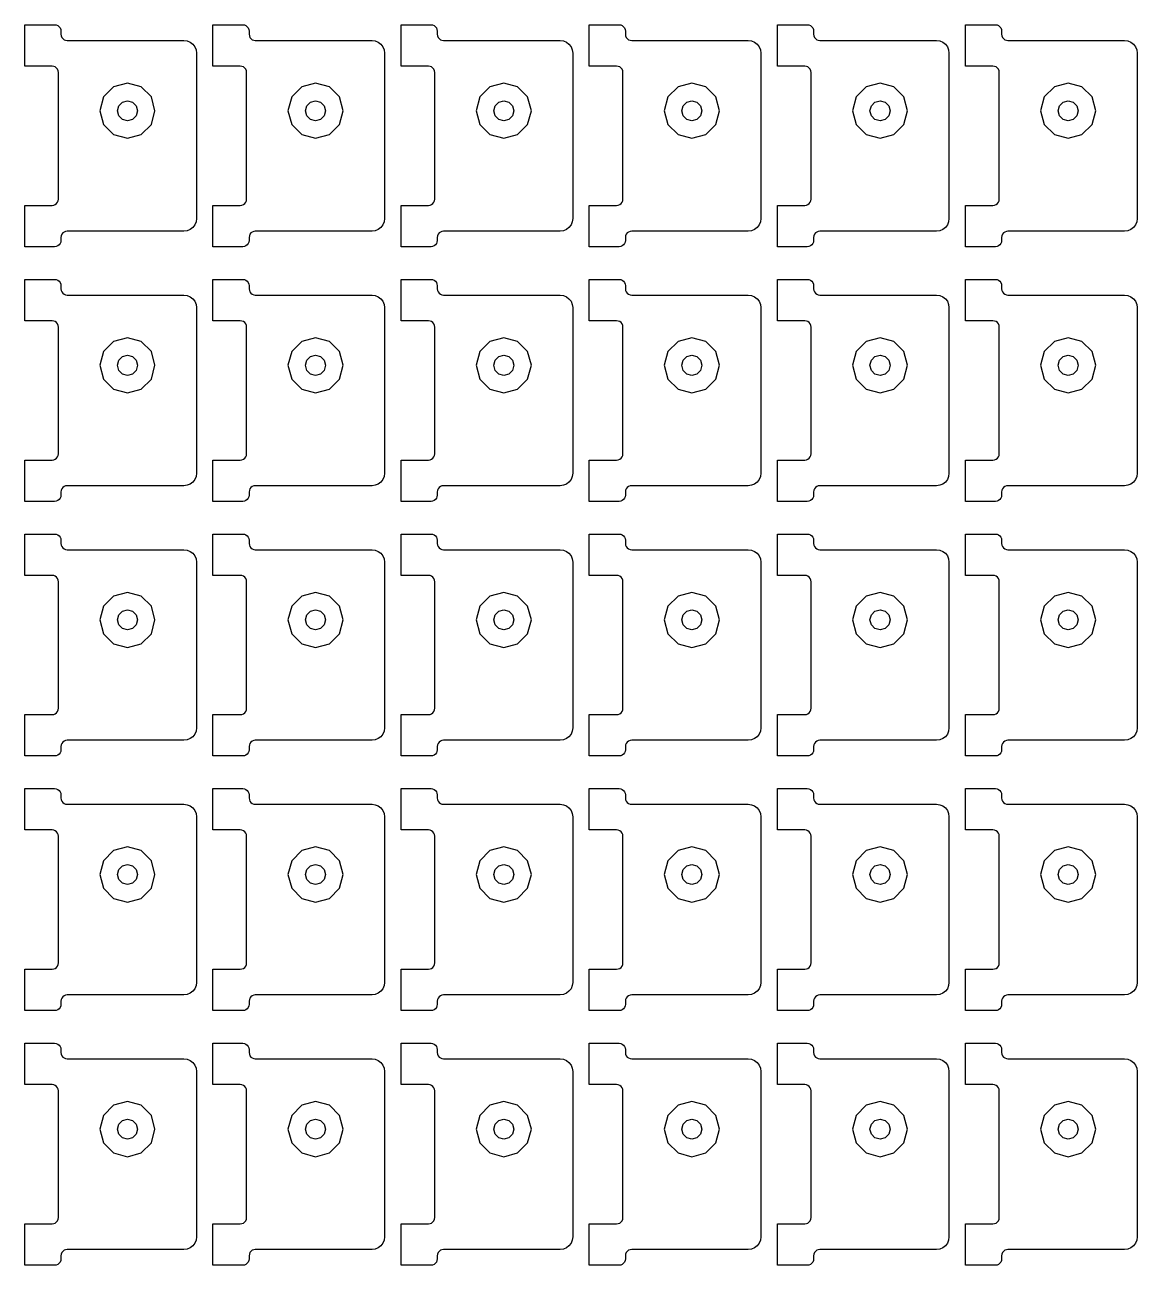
# Model space of a CAD drawing. Extents: x 11 to 212, y 11 to 212.
# Drawn here: x 56.41 to 66.85, y 85.08 to 96.72 of the extents above; entities that cross this region are included whole.
import ezdxf

# ---------------------------------------------------------------- set-up
doc = ezdxf.new("R2010")
doc.units = 0
doc.layers.add('G', color=7, linetype='continuous')

msp = doc.modelspace()

# ---------------------------------------------------------------- linework, layer by layer
at = {"layer": 'G'}
for points in [[(56.671, 95.024), (56.686, 95.026), (56.7, 95.031), (56.712, 95.041), (56.722, 95.053), (56.727, 95.067), (56.729, 95.082), (56.729, 96.271), (56.727, 96.286), (56.722, 96.3), (56.712, 96.312), (56.7, 96.322), (56.686, 96.327), (56.671, 96.329), (56.414, 96.329), (56.414, 96.718), (56.694, 96.718), (56.709, 96.716), (56.724, 96.71), (56.736, 96.7), (56.745, 96.688), (56.751, 96.674), (56.753, 96.659), (56.753, 96.629), (56.755, 96.614), (56.761, 96.6), (56.77, 96.588), (56.782, 96.578), (56.797, 96.573), (56.812, 96.571), (57.906, 96.571), (57.936, 96.567), (57.965, 96.555), (57.989, 96.536), (58.008, 96.512), (58.02, 96.483), (58.024, 96.453), (58.024, 94.9), (58.02, 94.87), (58.008, 94.841), (57.989, 94.817), (57.965, 94.798), (57.936, 94.786), (57.906, 94.782), (56.812, 94.782), (56.797, 94.78), (56.782, 94.774), (56.77, 94.765), (56.761, 94.753), (56.755, 94.739), (56.753, 94.724), (56.753, 94.694), (56.751, 94.679), (56.745, 94.665), (56.736, 94.653), (56.724, 94.643), (56.709, 94.637), (56.694, 94.635), (56.414, 94.635), (56.414, 95.024)], [(58.435, 95.024), (58.451, 95.026), (58.465, 95.031), (58.477, 95.041), (58.486, 95.053), (58.492, 95.067), (58.494, 95.082), (58.494, 96.271), (58.492, 96.286), (58.486, 96.3), (58.477, 96.312), (58.465, 96.322), (58.451, 96.327), (58.435, 96.329), (58.179, 96.329), (58.179, 96.718), (58.459, 96.718), (58.474, 96.716), (58.488, 96.71), (58.5, 96.7), (58.51, 96.688), (58.516, 96.674), (58.518, 96.659), (58.518, 96.629), (58.52, 96.614), (58.526, 96.6), (58.535, 96.588), (58.547, 96.578), (58.561, 96.573), (58.576, 96.571), (59.671, 96.571), (59.701, 96.567), (59.729, 96.555), (59.754, 96.536), (59.772, 96.512), (59.784, 96.483), (59.788, 96.453), (59.788, 94.9), (59.784, 94.87), (59.772, 94.841), (59.754, 94.817), (59.729, 94.798), (59.701, 94.786), (59.671, 94.782), (58.576, 94.782), (58.561, 94.78), (58.547, 94.774), (58.535, 94.765), (58.526, 94.753), (58.52, 94.739), (58.518, 94.724), (58.518, 94.694), (58.516, 94.679), (58.51, 94.665), (58.5, 94.653), (58.488, 94.643), (58.474, 94.637), (58.459, 94.635), (58.179, 94.635), (58.179, 95.024)], [(60.2, 95.024), (60.215, 95.026), (60.229, 95.031), (60.242, 95.041), (60.251, 95.053), (60.257, 95.067), (60.259, 95.082), (60.259, 96.271), (60.257, 96.286), (60.251, 96.3), (60.242, 96.312), (60.229, 96.322), (60.215, 96.327), (60.2, 96.329), (59.944, 96.329), (59.944, 96.718), (60.224, 96.718), (60.239, 96.716), (60.253, 96.71), (60.265, 96.7), (60.274, 96.688), (60.28, 96.674), (60.282, 96.659), (60.282, 96.629), (60.284, 96.614), (60.29, 96.6), (60.3, 96.588), (60.312, 96.578), (60.326, 96.573), (60.341, 96.571), (61.435, 96.571), (61.466, 96.567), (61.494, 96.555), (61.518, 96.536), (61.537, 96.512), (61.549, 96.483), (61.553, 96.453), (61.553, 94.9), (61.549, 94.87), (61.537, 94.841), (61.518, 94.817), (61.494, 94.798), (61.466, 94.786), (61.435, 94.782), (60.341, 94.782), (60.326, 94.78), (60.312, 94.774), (60.3, 94.765), (60.29, 94.753), (60.284, 94.739), (60.282, 94.724), (60.282, 94.694), (60.28, 94.679), (60.274, 94.665), (60.265, 94.653), (60.253, 94.643), (60.239, 94.637), (60.224, 94.635), (59.944, 94.635), (59.944, 95.024)], [(61.965, 95.024), (61.98, 95.026), (61.994, 95.031), (62.006, 95.041), (62.016, 95.053), (62.022, 95.067), (62.024, 95.082), (62.024, 96.271), (62.022, 96.286), (62.016, 96.3), (62.006, 96.312), (61.994, 96.322), (61.98, 96.327), (61.965, 96.329), (61.708, 96.329), (61.708, 96.718), (61.988, 96.718), (62.003, 96.716), (62.018, 96.71), (62.03, 96.7), (62.039, 96.688), (62.045, 96.674), (62.047, 96.659), (62.047, 96.629), (62.049, 96.614), (62.055, 96.6), (62.064, 96.588), (62.076, 96.578), (62.091, 96.573), (62.106, 96.571), (63.2, 96.571), (63.23, 96.567), (63.259, 96.555), (63.283, 96.536), (63.302, 96.512), (63.314, 96.483), (63.318, 96.453), (63.318, 94.9), (63.314, 94.87), (63.302, 94.841), (63.283, 94.817), (63.259, 94.798), (63.23, 94.786), (63.2, 94.782), (62.106, 94.782), (62.091, 94.78), (62.076, 94.774), (62.064, 94.765), (62.055, 94.753), (62.049, 94.739), (62.047, 94.724), (62.047, 94.694), (62.045, 94.679), (62.039, 94.665), (62.03, 94.653), (62.018, 94.643), (62.003, 94.637), (61.988, 94.635), (61.708, 94.635), (61.708, 95.024)], [(63.729, 95.024), (63.745, 95.026), (63.759, 95.031), (63.771, 95.041), (63.78, 95.053), (63.786, 95.067), (63.788, 95.082), (63.788, 96.271), (63.786, 96.286), (63.78, 96.3), (63.771, 96.312), (63.759, 96.322), (63.745, 96.327), (63.729, 96.329), (63.473, 96.329), (63.473, 96.718), (63.753, 96.718), (63.768, 96.716), (63.782, 96.71), (63.795, 96.7), (63.804, 96.688), (63.81, 96.674), (63.812, 96.659), (63.812, 96.629), (63.814, 96.614), (63.82, 96.6), (63.829, 96.588), (63.841, 96.578), (63.855, 96.573), (63.871, 96.571), (64.965, 96.571), (64.995, 96.567), (65.024, 96.555), (65.048, 96.536), (65.067, 96.512), (65.078, 96.483), (65.082, 96.453), (65.082, 94.9), (65.078, 94.87), (65.067, 94.841), (65.048, 94.817), (65.024, 94.798), (64.995, 94.786), (64.965, 94.782), (63.871, 94.782), (63.855, 94.78), (63.841, 94.774), (63.829, 94.765), (63.82, 94.753), (63.814, 94.739), (63.812, 94.724), (63.812, 94.694), (63.81, 94.679), (63.804, 94.665), (63.795, 94.653), (63.782, 94.643), (63.768, 94.637), (63.753, 94.635), (63.473, 94.635), (63.473, 95.024)], [(65.494, 95.024), (65.509, 95.026), (65.524, 95.031), (65.536, 95.041), (65.545, 95.053), (65.551, 95.067), (65.553, 95.082), (65.553, 96.271), (65.551, 96.286), (65.545, 96.3), (65.536, 96.312), (65.524, 96.322), (65.509, 96.327), (65.494, 96.329), (65.238, 96.329), (65.238, 96.718), (65.518, 96.718), (65.533, 96.716), (65.547, 96.71), (65.559, 96.7), (65.569, 96.688), (65.574, 96.674), (65.576, 96.659), (65.576, 96.629), (65.578, 96.614), (65.584, 96.6), (65.594, 96.588), (65.606, 96.578), (65.62, 96.573), (65.635, 96.571), (66.729, 96.571), (66.76, 96.567), (66.788, 96.555), (66.813, 96.536), (66.831, 96.512), (66.843, 96.483), (66.847, 96.453), (66.847, 94.9), (66.843, 94.87), (66.831, 94.841), (66.813, 94.817), (66.788, 94.798), (66.76, 94.786), (66.729, 94.782), (65.635, 94.782), (65.62, 94.78), (65.606, 94.774), (65.594, 94.765), (65.584, 94.753), (65.578, 94.739), (65.576, 94.724), (65.576, 94.694), (65.574, 94.679), (65.569, 94.665), (65.559, 94.653), (65.547, 94.643), (65.533, 94.637), (65.518, 94.635), (65.238, 94.635), (65.238, 95.024)], [(57.601, 95.782), (57.635, 95.912), (57.601, 96.041), (57.506, 96.136), (57.376, 96.171), (57.247, 96.136), (57.152, 96.041), (57.118, 95.912), (57.152, 95.782), (57.247, 95.688), (57.376, 95.653), (57.506, 95.688)], [(59.365, 95.782), (59.4, 95.912), (59.365, 96.041), (59.271, 96.136), (59.141, 96.171), (59.012, 96.136), (58.917, 96.041), (58.882, 95.912), (58.917, 95.782), (59.012, 95.688), (59.141, 95.653), (59.271, 95.688)], [(61.13, 95.782), (61.165, 95.912), (61.13, 96.041), (61.035, 96.136), (60.906, 96.171), (60.776, 96.136), (60.682, 96.041), (60.647, 95.912), (60.682, 95.782), (60.776, 95.688), (60.906, 95.653), (61.035, 95.688)], [(62.895, 95.782), (62.929, 95.912), (62.895, 96.041), (62.8, 96.136), (62.671, 96.171), (62.541, 96.136), (62.446, 96.041), (62.412, 95.912), (62.446, 95.782), (62.541, 95.688), (62.671, 95.653), (62.8, 95.688)], [(64.659, 95.782), (64.694, 95.912), (64.659, 96.041), (64.565, 96.136), (64.435, 96.171), (64.306, 96.136), (64.211, 96.041), (64.176, 95.912), (64.211, 95.782), (64.306, 95.688), (64.435, 95.653), (64.565, 95.688)], [(66.424, 95.782), (66.459, 95.912), (66.424, 96.041), (66.329, 96.136), (66.2, 96.171), (66.071, 96.136), (65.976, 96.041), (65.941, 95.912), (65.976, 95.782), (66.071, 95.688), (66.2, 95.653), (66.329, 95.688)], [(57.471, 95.912), (57.458, 95.865), (57.424, 95.83), (57.376, 95.818), (57.329, 95.83), (57.295, 95.865), (57.282, 95.912), (57.295, 95.959), (57.329, 95.993), (57.376, 96.006), (57.424, 95.993), (57.458, 95.959)], [(59.235, 95.912), (59.223, 95.865), (59.188, 95.83), (59.141, 95.818), (59.094, 95.83), (59.06, 95.865), (59.047, 95.912), (59.06, 95.959), (59.094, 95.993), (59.141, 96.006), (59.188, 95.993), (59.223, 95.959)], [(61, 95.912), (60.987, 95.865), (60.953, 95.83), (60.906, 95.818), (60.859, 95.83), (60.824, 95.865), (60.812, 95.912), (60.824, 95.959), (60.859, 95.993), (60.906, 96.006), (60.953, 95.993), (60.987, 95.959)], [(62.765, 95.912), (62.752, 95.865), (62.718, 95.83), (62.671, 95.818), (62.624, 95.83), (62.589, 95.865), (62.576, 95.912), (62.589, 95.959), (62.624, 95.993), (62.671, 96.006), (62.718, 95.993), (62.752, 95.959)], [(64.529, 95.912), (64.517, 95.865), (64.482, 95.83), (64.435, 95.818), (64.388, 95.83), (64.354, 95.865), (64.341, 95.912), (64.354, 95.959), (64.388, 95.993), (64.435, 96.006), (64.482, 95.993), (64.517, 95.959)], [(66.294, 95.912), (66.282, 95.865), (66.247, 95.83), (66.2, 95.818), (66.153, 95.83), (66.118, 95.865), (66.106, 95.912), (66.118, 95.959), (66.153, 95.993), (66.2, 96.006), (66.247, 95.993), (66.282, 95.959)], [(56.671, 92.635), (56.686, 92.637), (56.7, 92.643), (56.712, 92.653), (56.722, 92.665), (56.727, 92.679), (56.729, 92.694), (56.729, 93.882), (56.727, 93.898), (56.722, 93.912), (56.712, 93.924), (56.7, 93.933), (56.686, 93.939), (56.671, 93.941), (56.414, 93.941), (56.414, 94.329), (56.694, 94.329), (56.709, 94.327), (56.724, 94.322), (56.736, 94.312), (56.745, 94.3), (56.751, 94.286), (56.753, 94.271), (56.753, 94.241), (56.755, 94.226), (56.761, 94.212), (56.77, 94.2), (56.782, 94.19), (56.797, 94.184), (56.812, 94.182), (57.906, 94.182), (57.936, 94.178), (57.965, 94.167), (57.989, 94.148), (58.008, 94.124), (58.02, 94.095), (58.024, 94.065), (58.024, 92.512), (58.02, 92.481), (58.008, 92.453), (57.989, 92.429), (57.965, 92.41), (57.936, 92.398), (57.906, 92.394), (56.812, 92.394), (56.797, 92.392), (56.782, 92.386), (56.77, 92.377), (56.761, 92.365), (56.755, 92.351), (56.753, 92.335), (56.753, 92.306), (56.751, 92.291), (56.745, 92.276), (56.736, 92.264), (56.724, 92.255), (56.709, 92.249), (56.694, 92.247), (56.414, 92.247), (56.414, 92.635)], [(58.435, 92.635), (58.451, 92.637), (58.465, 92.643), (58.477, 92.653), (58.486, 92.665), (58.492, 92.679), (58.494, 92.694), (58.494, 93.882), (58.492, 93.898), (58.486, 93.912), (58.477, 93.924), (58.465, 93.933), (58.451, 93.939), (58.435, 93.941), (58.179, 93.941), (58.179, 94.329), (58.459, 94.329), (58.474, 94.327), (58.488, 94.322), (58.5, 94.312), (58.51, 94.3), (58.516, 94.286), (58.518, 94.271), (58.518, 94.241), (58.52, 94.226), (58.526, 94.212), (58.535, 94.2), (58.547, 94.19), (58.561, 94.184), (58.576, 94.182), (59.671, 94.182), (59.701, 94.178), (59.729, 94.167), (59.754, 94.148), (59.772, 94.124), (59.784, 94.095), (59.788, 94.065), (59.788, 92.512), (59.784, 92.481), (59.772, 92.453), (59.754, 92.429), (59.729, 92.41), (59.701, 92.398), (59.671, 92.394), (58.576, 92.394), (58.561, 92.392), (58.547, 92.386), (58.535, 92.377), (58.526, 92.365), (58.52, 92.351), (58.518, 92.335), (58.518, 92.306), (58.516, 92.291), (58.51, 92.276), (58.5, 92.264), (58.488, 92.255), (58.474, 92.249), (58.459, 92.247), (58.179, 92.247), (58.179, 92.635)], [(60.2, 92.635), (60.215, 92.637), (60.229, 92.643), (60.242, 92.653), (60.251, 92.665), (60.257, 92.679), (60.259, 92.694), (60.259, 93.882), (60.257, 93.898), (60.251, 93.912), (60.242, 93.924), (60.229, 93.933), (60.215, 93.939), (60.2, 93.941), (59.944, 93.941), (59.944, 94.329), (60.224, 94.329), (60.239, 94.327), (60.253, 94.322), (60.265, 94.312), (60.274, 94.3), (60.28, 94.286), (60.282, 94.271), (60.282, 94.241), (60.284, 94.226), (60.29, 94.212), (60.3, 94.2), (60.312, 94.19), (60.326, 94.184), (60.341, 94.182), (61.435, 94.182), (61.466, 94.178), (61.494, 94.167), (61.518, 94.148), (61.537, 94.124), (61.549, 94.095), (61.553, 94.065), (61.553, 92.512), (61.549, 92.481), (61.537, 92.453), (61.518, 92.429), (61.494, 92.41), (61.466, 92.398), (61.435, 92.394), (60.341, 92.394), (60.326, 92.392), (60.312, 92.386), (60.3, 92.377), (60.29, 92.365), (60.284, 92.351), (60.282, 92.335), (60.282, 92.306), (60.28, 92.291), (60.274, 92.276), (60.265, 92.264), (60.253, 92.255), (60.239, 92.249), (60.224, 92.247), (59.944, 92.247), (59.944, 92.635)], [(61.965, 92.635), (61.98, 92.637), (61.994, 92.643), (62.006, 92.653), (62.016, 92.665), (62.022, 92.679), (62.024, 92.694), (62.024, 93.882), (62.022, 93.898), (62.016, 93.912), (62.006, 93.924), (61.994, 93.933), (61.98, 93.939), (61.965, 93.941), (61.708, 93.941), (61.708, 94.329), (61.988, 94.329), (62.003, 94.327), (62.018, 94.322), (62.03, 94.312), (62.039, 94.3), (62.045, 94.286), (62.047, 94.271), (62.047, 94.241), (62.049, 94.226), (62.055, 94.212), (62.064, 94.2), (62.076, 94.19), (62.091, 94.184), (62.106, 94.182), (63.2, 94.182), (63.23, 94.178), (63.259, 94.167), (63.283, 94.148), (63.302, 94.124), (63.314, 94.095), (63.318, 94.065), (63.318, 92.512), (63.314, 92.481), (63.302, 92.453), (63.283, 92.429), (63.259, 92.41), (63.23, 92.398), (63.2, 92.394), (62.106, 92.394), (62.091, 92.392), (62.076, 92.386), (62.064, 92.377), (62.055, 92.365), (62.049, 92.351), (62.047, 92.335), (62.047, 92.306), (62.045, 92.291), (62.039, 92.276), (62.03, 92.264), (62.018, 92.255), (62.003, 92.249), (61.988, 92.247), (61.708, 92.247), (61.708, 92.635)], [(63.729, 92.635), (63.745, 92.637), (63.759, 92.643), (63.771, 92.653), (63.78, 92.665), (63.786, 92.679), (63.788, 92.694), (63.788, 93.882), (63.786, 93.898), (63.78, 93.912), (63.771, 93.924), (63.759, 93.933), (63.745, 93.939), (63.729, 93.941), (63.473, 93.941), (63.473, 94.329), (63.753, 94.329), (63.768, 94.327), (63.782, 94.322), (63.795, 94.312), (63.804, 94.3), (63.81, 94.286), (63.812, 94.271), (63.812, 94.241), (63.814, 94.226), (63.82, 94.212), (63.829, 94.2), (63.841, 94.19), (63.855, 94.184), (63.871, 94.182), (64.965, 94.182), (64.995, 94.178), (65.024, 94.167), (65.048, 94.148), (65.067, 94.124), (65.078, 94.095), (65.082, 94.065), (65.082, 92.512), (65.078, 92.481), (65.067, 92.453), (65.048, 92.429), (65.024, 92.41), (64.995, 92.398), (64.965, 92.394), (63.871, 92.394), (63.855, 92.392), (63.841, 92.386), (63.829, 92.377), (63.82, 92.365), (63.814, 92.351), (63.812, 92.335), (63.812, 92.306), (63.81, 92.291), (63.804, 92.276), (63.795, 92.264), (63.782, 92.255), (63.768, 92.249), (63.753, 92.247), (63.473, 92.247), (63.473, 92.635)], [(65.494, 92.635), (65.509, 92.637), (65.524, 92.643), (65.536, 92.653), (65.545, 92.665), (65.551, 92.679), (65.553, 92.694), (65.553, 93.882), (65.551, 93.898), (65.545, 93.912), (65.536, 93.924), (65.524, 93.933), (65.509, 93.939), (65.494, 93.941), (65.238, 93.941), (65.238, 94.329), (65.518, 94.329), (65.533, 94.327), (65.547, 94.322), (65.559, 94.312), (65.569, 94.3), (65.574, 94.286), (65.576, 94.271), (65.576, 94.241), (65.578, 94.226), (65.584, 94.212), (65.594, 94.2), (65.606, 94.19), (65.62, 94.184), (65.635, 94.182), (66.729, 94.182), (66.76, 94.178), (66.788, 94.167), (66.813, 94.148), (66.831, 94.124), (66.843, 94.095), (66.847, 94.065), (66.847, 92.512), (66.843, 92.481), (66.831, 92.453), (66.813, 92.429), (66.788, 92.41), (66.76, 92.398), (66.729, 92.394), (65.635, 92.394), (65.62, 92.392), (65.606, 92.386), (65.594, 92.377), (65.584, 92.365), (65.578, 92.351), (65.576, 92.335), (65.576, 92.306), (65.574, 92.291), (65.569, 92.276), (65.559, 92.264), (65.547, 92.255), (65.533, 92.249), (65.518, 92.247), (65.238, 92.247), (65.238, 92.635)], [(57.601, 93.394), (57.635, 93.524), (57.601, 93.653), (57.506, 93.748), (57.376, 93.782), (57.247, 93.748), (57.152, 93.653), (57.118, 93.524), (57.152, 93.394), (57.247, 93.299), (57.376, 93.265), (57.506, 93.299)], [(59.365, 93.394), (59.4, 93.524), (59.365, 93.653), (59.271, 93.748), (59.141, 93.782), (59.012, 93.748), (58.917, 93.653), (58.882, 93.524), (58.917, 93.394), (59.012, 93.299), (59.141, 93.265), (59.271, 93.299)], [(61.13, 93.394), (61.165, 93.524), (61.13, 93.653), (61.035, 93.748), (60.906, 93.782), (60.776, 93.748), (60.682, 93.653), (60.647, 93.524), (60.682, 93.394), (60.776, 93.299), (60.906, 93.265), (61.035, 93.299)], [(62.895, 93.394), (62.929, 93.524), (62.895, 93.653), (62.8, 93.748), (62.671, 93.782), (62.541, 93.748), (62.446, 93.653), (62.412, 93.524), (62.446, 93.394), (62.541, 93.299), (62.671, 93.265), (62.8, 93.299)], [(64.659, 93.394), (64.694, 93.524), (64.659, 93.653), (64.565, 93.748), (64.435, 93.782), (64.306, 93.748), (64.211, 93.653), (64.176, 93.524), (64.211, 93.394), (64.306, 93.299), (64.435, 93.265), (64.565, 93.299)], [(66.424, 93.394), (66.459, 93.524), (66.424, 93.653), (66.329, 93.748), (66.2, 93.782), (66.071, 93.748), (65.976, 93.653), (65.941, 93.524), (65.976, 93.394), (66.071, 93.299), (66.2, 93.265), (66.329, 93.299)], [(57.471, 93.524), (57.458, 93.476), (57.424, 93.442), (57.376, 93.429), (57.329, 93.442), (57.295, 93.476), (57.282, 93.524), (57.295, 93.571), (57.329, 93.605), (57.376, 93.618), (57.424, 93.605), (57.458, 93.571)], [(59.235, 93.524), (59.223, 93.476), (59.188, 93.442), (59.141, 93.429), (59.094, 93.442), (59.06, 93.476), (59.047, 93.524), (59.06, 93.571), (59.094, 93.605), (59.141, 93.618), (59.188, 93.605), (59.223, 93.571)], [(61, 93.524), (60.987, 93.476), (60.953, 93.442), (60.906, 93.429), (60.859, 93.442), (60.824, 93.476), (60.812, 93.524), (60.824, 93.571), (60.859, 93.605), (60.906, 93.618), (60.953, 93.605), (60.987, 93.571)], [(62.765, 93.524), (62.752, 93.476), (62.718, 93.442), (62.671, 93.429), (62.624, 93.442), (62.589, 93.476), (62.576, 93.524), (62.589, 93.571), (62.624, 93.605), (62.671, 93.618), (62.718, 93.605), (62.752, 93.571)], [(64.529, 93.524), (64.517, 93.476), (64.482, 93.442), (64.435, 93.429), (64.388, 93.442), (64.354, 93.476), (64.341, 93.524), (64.354, 93.571), (64.388, 93.605), (64.435, 93.618), (64.482, 93.605), (64.517, 93.571)], [(66.294, 93.524), (66.282, 93.476), (66.247, 93.442), (66.2, 93.429), (66.153, 93.442), (66.118, 93.476), (66.106, 93.524), (66.118, 93.571), (66.153, 93.605), (66.2, 93.618), (66.247, 93.605), (66.282, 93.571)], [(56.671, 90.247), (56.686, 90.249), (56.7, 90.255), (56.712, 90.264), (56.722, 90.276), (56.727, 90.291), (56.729, 90.306), (56.729, 91.494), (56.727, 91.509), (56.722, 91.524), (56.712, 91.536), (56.7, 91.545), (56.686, 91.551), (56.671, 91.553), (56.414, 91.553), (56.414, 91.941), (56.694, 91.941), (56.709, 91.939), (56.724, 91.933), (56.736, 91.924), (56.745, 91.912), (56.751, 91.898), (56.753, 91.882), (56.753, 91.853), (56.755, 91.838), (56.761, 91.824), (56.77, 91.811), (56.782, 91.802), (56.797, 91.796), (56.812, 91.794), (57.906, 91.794), (57.936, 91.79), (57.965, 91.778), (57.989, 91.76), (58.008, 91.735), (58.02, 91.707), (58.024, 91.676), (58.024, 90.124), (58.02, 90.093), (58.008, 90.065), (57.989, 90.04), (57.965, 90.022), (57.936, 90.01), (57.906, 90.006), (56.812, 90.006), (56.797, 90.004), (56.782, 89.998), (56.77, 89.989), (56.761, 89.976), (56.755, 89.962), (56.753, 89.947), (56.753, 89.918), (56.751, 89.902), (56.745, 89.888), (56.736, 89.876), (56.724, 89.867), (56.709, 89.861), (56.694, 89.859), (56.414, 89.859), (56.414, 90.247)], [(58.435, 90.247), (58.451, 90.249), (58.465, 90.255), (58.477, 90.264), (58.486, 90.276), (58.492, 90.291), (58.494, 90.306), (58.494, 91.494), (58.492, 91.509), (58.486, 91.524), (58.477, 91.536), (58.465, 91.545), (58.451, 91.551), (58.435, 91.553), (58.179, 91.553), (58.179, 91.941), (58.459, 91.941), (58.474, 91.939), (58.488, 91.933), (58.5, 91.924), (58.51, 91.912), (58.516, 91.898), (58.518, 91.882), (58.518, 91.853), (58.52, 91.838), (58.526, 91.824), (58.535, 91.811), (58.547, 91.802), (58.561, 91.796), (58.576, 91.794), (59.671, 91.794), (59.701, 91.79), (59.729, 91.778), (59.754, 91.76), (59.772, 91.735), (59.784, 91.707), (59.788, 91.676), (59.788, 90.124), (59.784, 90.093), (59.772, 90.065), (59.754, 90.04), (59.729, 90.022), (59.701, 90.01), (59.671, 90.006), (58.576, 90.006), (58.561, 90.004), (58.547, 89.998), (58.535, 89.989), (58.526, 89.976), (58.52, 89.962), (58.518, 89.947), (58.518, 89.918), (58.516, 89.902), (58.51, 89.888), (58.5, 89.876), (58.488, 89.867), (58.474, 89.861), (58.459, 89.859), (58.179, 89.859), (58.179, 90.247)], [(60.2, 90.247), (60.215, 90.249), (60.229, 90.255), (60.242, 90.264), (60.251, 90.276), (60.257, 90.291), (60.259, 90.306), (60.259, 91.494), (60.257, 91.509), (60.251, 91.524), (60.242, 91.536), (60.229, 91.545), (60.215, 91.551), (60.2, 91.553), (59.944, 91.553), (59.944, 91.941), (60.224, 91.941), (60.239, 91.939), (60.253, 91.933), (60.265, 91.924), (60.274, 91.912), (60.28, 91.898), (60.282, 91.882), (60.282, 91.853), (60.284, 91.838), (60.29, 91.824), (60.3, 91.811), (60.312, 91.802), (60.326, 91.796), (60.341, 91.794), (61.435, 91.794), (61.466, 91.79), (61.494, 91.778), (61.518, 91.76), (61.537, 91.735), (61.549, 91.707), (61.553, 91.676), (61.553, 90.124), (61.549, 90.093), (61.537, 90.065), (61.518, 90.04), (61.494, 90.022), (61.466, 90.01), (61.435, 90.006), (60.341, 90.006), (60.326, 90.004), (60.312, 89.998), (60.3, 89.989), (60.29, 89.976), (60.284, 89.962), (60.282, 89.947), (60.282, 89.918), (60.28, 89.902), (60.274, 89.888), (60.265, 89.876), (60.253, 89.867), (60.239, 89.861), (60.224, 89.859), (59.944, 89.859), (59.944, 90.247)], [(61.965, 90.247), (61.98, 90.249), (61.994, 90.255), (62.006, 90.264), (62.016, 90.276), (62.022, 90.291), (62.024, 90.306), (62.024, 91.494), (62.022, 91.509), (62.016, 91.524), (62.006, 91.536), (61.994, 91.545), (61.98, 91.551), (61.965, 91.553), (61.708, 91.553), (61.708, 91.941), (61.988, 91.941), (62.003, 91.939), (62.018, 91.933), (62.03, 91.924), (62.039, 91.912), (62.045, 91.898), (62.047, 91.882), (62.047, 91.853), (62.049, 91.838), (62.055, 91.824), (62.064, 91.811), (62.076, 91.802), (62.091, 91.796), (62.106, 91.794), (63.2, 91.794), (63.23, 91.79), (63.259, 91.778), (63.283, 91.76), (63.302, 91.735), (63.314, 91.707), (63.318, 91.676), (63.318, 90.124), (63.314, 90.093), (63.302, 90.065), (63.283, 90.04), (63.259, 90.022), (63.23, 90.01), (63.2, 90.006), (62.106, 90.006), (62.091, 90.004), (62.076, 89.998), (62.064, 89.989), (62.055, 89.976), (62.049, 89.962), (62.047, 89.947), (62.047, 89.918), (62.045, 89.902), (62.039, 89.888), (62.03, 89.876), (62.018, 89.867), (62.003, 89.861), (61.988, 89.859), (61.708, 89.859), (61.708, 90.247)], [(63.729, 90.247), (63.745, 90.249), (63.759, 90.255), (63.771, 90.264), (63.78, 90.276), (63.786, 90.291), (63.788, 90.306), (63.788, 91.494), (63.786, 91.509), (63.78, 91.524), (63.771, 91.536), (63.759, 91.545), (63.745, 91.551), (63.729, 91.553), (63.473, 91.553), (63.473, 91.941), (63.753, 91.941), (63.768, 91.939), (63.782, 91.933), (63.795, 91.924), (63.804, 91.912), (63.81, 91.898), (63.812, 91.882), (63.812, 91.853), (63.814, 91.838), (63.82, 91.824), (63.829, 91.811), (63.841, 91.802), (63.855, 91.796), (63.871, 91.794), (64.965, 91.794), (64.995, 91.79), (65.024, 91.778), (65.048, 91.76), (65.067, 91.735), (65.078, 91.707), (65.082, 91.676), (65.082, 90.124), (65.078, 90.093), (65.067, 90.065), (65.048, 90.04), (65.024, 90.022), (64.995, 90.01), (64.965, 90.006), (63.871, 90.006), (63.855, 90.004), (63.841, 89.998), (63.829, 89.989), (63.82, 89.976), (63.814, 89.962), (63.812, 89.947), (63.812, 89.918), (63.81, 89.902), (63.804, 89.888), (63.795, 89.876), (63.782, 89.867), (63.768, 89.861), (63.753, 89.859), (63.473, 89.859), (63.473, 90.247)], [(65.494, 90.247), (65.509, 90.249), (65.524, 90.255), (65.536, 90.264), (65.545, 90.276), (65.551, 90.291), (65.553, 90.306), (65.553, 91.494), (65.551, 91.509), (65.545, 91.524), (65.536, 91.536), (65.524, 91.545), (65.509, 91.551), (65.494, 91.553), (65.238, 91.553), (65.238, 91.941), (65.518, 91.941), (65.533, 91.939), (65.547, 91.933), (65.559, 91.924), (65.569, 91.912), (65.574, 91.898), (65.576, 91.882), (65.576, 91.853), (65.578, 91.838), (65.584, 91.824), (65.594, 91.811), (65.606, 91.802), (65.62, 91.796), (65.635, 91.794), (66.729, 91.794), (66.76, 91.79), (66.788, 91.778), (66.813, 91.76), (66.831, 91.735), (66.843, 91.707), (66.847, 91.676), (66.847, 90.124), (66.843, 90.093), (66.831, 90.065), (66.813, 90.04), (66.788, 90.022), (66.76, 90.01), (66.729, 90.006), (65.635, 90.006), (65.62, 90.004), (65.606, 89.998), (65.594, 89.989), (65.584, 89.976), (65.578, 89.962), (65.576, 89.947), (65.576, 89.918), (65.574, 89.902), (65.569, 89.888), (65.559, 89.876), (65.547, 89.867), (65.533, 89.861), (65.518, 89.859), (65.238, 89.859), (65.238, 90.247)], [(57.601, 91.006), (57.635, 91.135), (57.601, 91.265), (57.506, 91.359), (57.376, 91.394), (57.247, 91.359), (57.152, 91.265), (57.118, 91.135), (57.152, 91.006), (57.247, 90.911), (57.376, 90.876), (57.506, 90.911)], [(59.365, 91.006), (59.4, 91.135), (59.365, 91.265), (59.271, 91.359), (59.141, 91.394), (59.012, 91.359), (58.917, 91.265), (58.882, 91.135), (58.917, 91.006), (59.012, 90.911), (59.141, 90.876), (59.271, 90.911)], [(61.13, 91.006), (61.165, 91.135), (61.13, 91.265), (61.035, 91.359), (60.906, 91.394), (60.776, 91.359), (60.682, 91.265), (60.647, 91.135), (60.682, 91.006), (60.776, 90.911), (60.906, 90.876), (61.035, 90.911)], [(62.895, 91.006), (62.929, 91.135), (62.895, 91.265), (62.8, 91.359), (62.671, 91.394), (62.541, 91.359), (62.446, 91.265), (62.412, 91.135), (62.446, 91.006), (62.541, 90.911), (62.671, 90.876), (62.8, 90.911)], [(64.659, 91.006), (64.694, 91.135), (64.659, 91.265), (64.565, 91.359), (64.435, 91.394), (64.306, 91.359), (64.211, 91.265), (64.176, 91.135), (64.211, 91.006), (64.306, 90.911), (64.435, 90.876), (64.565, 90.911)], [(66.424, 91.006), (66.459, 91.135), (66.424, 91.265), (66.329, 91.359), (66.2, 91.394), (66.071, 91.359), (65.976, 91.265), (65.941, 91.135), (65.976, 91.006), (66.071, 90.911), (66.2, 90.876), (66.329, 90.911)], [(57.471, 91.135), (57.458, 91.088), (57.424, 91.054), (57.376, 91.041), (57.329, 91.054), (57.295, 91.088), (57.282, 91.135), (57.295, 91.182), (57.329, 91.217), (57.376, 91.229), (57.424, 91.217), (57.458, 91.182)], [(59.235, 91.135), (59.223, 91.088), (59.188, 91.054), (59.141, 91.041), (59.094, 91.054), (59.06, 91.088), (59.047, 91.135), (59.06, 91.182), (59.094, 91.217), (59.141, 91.229), (59.188, 91.217), (59.223, 91.182)], [(61, 91.135), (60.987, 91.088), (60.953, 91.054), (60.906, 91.041), (60.859, 91.054), (60.824, 91.088), (60.812, 91.135), (60.824, 91.182), (60.859, 91.217), (60.906, 91.229), (60.953, 91.217), (60.987, 91.182)], [(62.765, 91.135), (62.752, 91.088), (62.718, 91.054), (62.671, 91.041), (62.624, 91.054), (62.589, 91.088), (62.576, 91.135), (62.589, 91.182), (62.624, 91.217), (62.671, 91.229), (62.718, 91.217), (62.752, 91.182)], [(64.529, 91.135), (64.517, 91.088), (64.482, 91.054), (64.435, 91.041), (64.388, 91.054), (64.354, 91.088), (64.341, 91.135), (64.354, 91.182), (64.388, 91.217), (64.435, 91.229), (64.482, 91.217), (64.517, 91.182)], [(66.294, 91.135), (66.282, 91.088), (66.247, 91.054), (66.2, 91.041), (66.153, 91.054), (66.118, 91.088), (66.106, 91.135), (66.118, 91.182), (66.153, 91.217), (66.2, 91.229), (66.247, 91.217), (66.282, 91.182)], [(56.671, 87.859), (56.686, 87.861), (56.7, 87.867), (56.712, 87.876), (56.722, 87.888), (56.727, 87.902), (56.729, 87.918), (56.729, 89.106), (56.727, 89.121), (56.722, 89.135), (56.712, 89.147), (56.7, 89.157), (56.686, 89.163), (56.671, 89.165), (56.414, 89.165), (56.414, 89.553), (56.694, 89.553), (56.709, 89.551), (56.724, 89.545), (56.736, 89.536), (56.745, 89.524), (56.751, 89.509), (56.753, 89.494), (56.753, 89.465), (56.755, 89.449), (56.761, 89.435), (56.77, 89.423), (56.782, 89.414), (56.797, 89.408), (56.812, 89.406), (57.906, 89.406), (57.936, 89.402), (57.965, 89.39), (57.989, 89.371), (58.008, 89.347), (58.02, 89.319), (58.024, 89.288), (58.024, 87.735), (58.02, 87.705), (58.008, 87.676), (57.989, 87.652), (57.965, 87.633), (57.936, 87.622), (57.906, 87.618), (56.812, 87.618), (56.797, 87.616), (56.782, 87.61), (56.77, 87.6), (56.761, 87.588), (56.755, 87.574), (56.753, 87.559), (56.753, 87.529), (56.751, 87.514), (56.745, 87.5), (56.736, 87.488), (56.724, 87.478), (56.709, 87.473), (56.694, 87.471), (56.414, 87.471), (56.414, 87.859)], [(58.435, 87.859), (58.451, 87.861), (58.465, 87.867), (58.477, 87.876), (58.486, 87.888), (58.492, 87.902), (58.494, 87.918), (58.494, 89.106), (58.492, 89.121), (58.486, 89.135), (58.477, 89.147), (58.465, 89.157), (58.451, 89.163), (58.435, 89.165), (58.179, 89.165), (58.179, 89.553), (58.459, 89.553), (58.474, 89.551), (58.488, 89.545), (58.5, 89.536), (58.51, 89.524), (58.516, 89.509), (58.518, 89.494), (58.518, 89.465), (58.52, 89.449), (58.526, 89.435), (58.535, 89.423), (58.547, 89.414), (58.561, 89.408), (58.576, 89.406), (59.671, 89.406), (59.701, 89.402), (59.729, 89.39), (59.754, 89.371), (59.772, 89.347), (59.784, 89.319), (59.788, 89.288), (59.788, 87.735), (59.784, 87.705), (59.772, 87.676), (59.754, 87.652), (59.729, 87.633), (59.701, 87.622), (59.671, 87.618), (58.576, 87.618), (58.561, 87.616), (58.547, 87.61), (58.535, 87.6), (58.526, 87.588), (58.52, 87.574), (58.518, 87.559), (58.518, 87.529), (58.516, 87.514), (58.51, 87.5), (58.5, 87.488), (58.488, 87.478), (58.474, 87.473), (58.459, 87.471), (58.179, 87.471), (58.179, 87.859)], [(60.2, 87.859), (60.215, 87.861), (60.229, 87.867), (60.242, 87.876), (60.251, 87.888), (60.257, 87.902), (60.259, 87.918), (60.259, 89.106), (60.257, 89.121), (60.251, 89.135), (60.242, 89.147), (60.229, 89.157), (60.215, 89.163), (60.2, 89.165), (59.944, 89.165), (59.944, 89.553), (60.224, 89.553), (60.239, 89.551), (60.253, 89.545), (60.265, 89.536), (60.274, 89.524), (60.28, 89.509), (60.282, 89.494), (60.282, 89.465), (60.284, 89.449), (60.29, 89.435), (60.3, 89.423), (60.312, 89.414), (60.326, 89.408), (60.341, 89.406), (61.435, 89.406), (61.466, 89.402), (61.494, 89.39), (61.518, 89.371), (61.537, 89.347), (61.549, 89.319), (61.553, 89.288), (61.553, 87.735), (61.549, 87.705), (61.537, 87.676), (61.518, 87.652), (61.494, 87.633), (61.466, 87.622), (61.435, 87.618), (60.341, 87.618), (60.326, 87.616), (60.312, 87.61), (60.3, 87.6), (60.29, 87.588), (60.284, 87.574), (60.282, 87.559), (60.282, 87.529), (60.28, 87.514), (60.274, 87.5), (60.265, 87.488), (60.253, 87.478), (60.239, 87.473), (60.224, 87.471), (59.944, 87.471), (59.944, 87.859)], [(61.965, 87.859), (61.98, 87.861), (61.994, 87.867), (62.006, 87.876), (62.016, 87.888), (62.022, 87.902), (62.024, 87.918), (62.024, 89.106), (62.022, 89.121), (62.016, 89.135), (62.006, 89.147), (61.994, 89.157), (61.98, 89.163), (61.965, 89.165), (61.708, 89.165), (61.708, 89.553), (61.988, 89.553), (62.003, 89.551), (62.018, 89.545), (62.03, 89.536), (62.039, 89.524), (62.045, 89.509), (62.047, 89.494), (62.047, 89.465), (62.049, 89.449), (62.055, 89.435), (62.064, 89.423), (62.076, 89.414), (62.091, 89.408), (62.106, 89.406), (63.2, 89.406), (63.23, 89.402), (63.259, 89.39), (63.283, 89.371), (63.302, 89.347), (63.314, 89.319), (63.318, 89.288), (63.318, 87.735), (63.314, 87.705), (63.302, 87.676), (63.283, 87.652), (63.259, 87.633), (63.23, 87.622), (63.2, 87.618), (62.106, 87.618), (62.091, 87.616), (62.076, 87.61), (62.064, 87.6), (62.055, 87.588), (62.049, 87.574), (62.047, 87.559), (62.047, 87.529), (62.045, 87.514), (62.039, 87.5), (62.03, 87.488), (62.018, 87.478), (62.003, 87.473), (61.988, 87.471), (61.708, 87.471), (61.708, 87.859)], [(63.729, 87.859), (63.745, 87.861), (63.759, 87.867), (63.771, 87.876), (63.78, 87.888), (63.786, 87.902), (63.788, 87.918), (63.788, 89.106), (63.786, 89.121), (63.78, 89.135), (63.771, 89.147), (63.759, 89.157), (63.745, 89.163), (63.729, 89.165), (63.473, 89.165), (63.473, 89.553), (63.753, 89.553), (63.768, 89.551), (63.782, 89.545), (63.795, 89.536), (63.804, 89.524), (63.81, 89.509), (63.812, 89.494), (63.812, 89.465), (63.814, 89.449), (63.82, 89.435), (63.829, 89.423), (63.841, 89.414), (63.855, 89.408), (63.871, 89.406), (64.965, 89.406), (64.995, 89.402), (65.024, 89.39), (65.048, 89.371), (65.067, 89.347), (65.078, 89.319), (65.082, 89.288), (65.082, 87.735), (65.078, 87.705), (65.067, 87.676), (65.048, 87.652), (65.024, 87.633), (64.995, 87.622), (64.965, 87.618), (63.871, 87.618), (63.855, 87.616), (63.841, 87.61), (63.829, 87.6), (63.82, 87.588), (63.814, 87.574), (63.812, 87.559), (63.812, 87.529), (63.81, 87.514), (63.804, 87.5), (63.795, 87.488), (63.782, 87.478), (63.768, 87.473), (63.753, 87.471), (63.473, 87.471), (63.473, 87.859)], [(65.494, 87.859), (65.509, 87.861), (65.524, 87.867), (65.536, 87.876), (65.545, 87.888), (65.551, 87.902), (65.553, 87.918), (65.553, 89.106), (65.551, 89.121), (65.545, 89.135), (65.536, 89.147), (65.524, 89.157), (65.509, 89.163), (65.494, 89.165), (65.238, 89.165), (65.238, 89.553), (65.518, 89.553), (65.533, 89.551), (65.547, 89.545), (65.559, 89.536), (65.569, 89.524), (65.574, 89.509), (65.576, 89.494), (65.576, 89.465), (65.578, 89.449), (65.584, 89.435), (65.594, 89.423), (65.606, 89.414), (65.62, 89.408), (65.635, 89.406), (66.729, 89.406), (66.76, 89.402), (66.788, 89.39), (66.813, 89.371), (66.831, 89.347), (66.843, 89.319), (66.847, 89.288), (66.847, 87.735), (66.843, 87.705), (66.831, 87.676), (66.813, 87.652), (66.788, 87.633), (66.76, 87.622), (66.729, 87.618), (65.635, 87.618), (65.62, 87.616), (65.606, 87.61), (65.594, 87.6), (65.584, 87.588), (65.578, 87.574), (65.576, 87.559), (65.576, 87.529), (65.574, 87.514), (65.569, 87.5), (65.559, 87.488), (65.547, 87.478), (65.533, 87.473), (65.518, 87.471), (65.238, 87.471), (65.238, 87.859)], [(57.601, 88.618), (57.635, 88.747), (57.601, 88.876), (57.506, 88.971), (57.376, 89.006), (57.247, 88.971), (57.152, 88.876), (57.118, 88.747), (57.152, 88.618), (57.247, 88.523), (57.376, 88.488), (57.506, 88.523)], [(59.365, 88.618), (59.4, 88.747), (59.365, 88.876), (59.271, 88.971), (59.141, 89.006), (59.012, 88.971), (58.917, 88.876), (58.882, 88.747), (58.917, 88.618), (59.012, 88.523), (59.141, 88.488), (59.271, 88.523)], [(61.13, 88.618), (61.165, 88.747), (61.13, 88.876), (61.035, 88.971), (60.906, 89.006), (60.776, 88.971), (60.682, 88.876), (60.647, 88.747), (60.682, 88.618), (60.776, 88.523), (60.906, 88.488), (61.035, 88.523)], [(62.895, 88.618), (62.929, 88.747), (62.895, 88.876), (62.8, 88.971), (62.671, 89.006), (62.541, 88.971), (62.446, 88.876), (62.412, 88.747), (62.446, 88.618), (62.541, 88.523), (62.671, 88.488), (62.8, 88.523)], [(64.659, 88.618), (64.694, 88.747), (64.659, 88.876), (64.565, 88.971), (64.435, 89.006), (64.306, 88.971), (64.211, 88.876), (64.176, 88.747), (64.211, 88.618), (64.306, 88.523), (64.435, 88.488), (64.565, 88.523)], [(66.424, 88.618), (66.459, 88.747), (66.424, 88.876), (66.329, 88.971), (66.2, 89.006), (66.071, 88.971), (65.976, 88.876), (65.941, 88.747), (65.976, 88.618), (66.071, 88.523), (66.2, 88.488), (66.329, 88.523)], [(57.471, 88.747), (57.458, 88.7), (57.424, 88.666), (57.376, 88.653), (57.329, 88.666), (57.295, 88.7), (57.282, 88.747), (57.295, 88.794), (57.329, 88.829), (57.376, 88.841), (57.424, 88.829), (57.458, 88.794)], [(59.235, 88.747), (59.223, 88.7), (59.188, 88.666), (59.141, 88.653), (59.094, 88.666), (59.06, 88.7), (59.047, 88.747), (59.06, 88.794), (59.094, 88.829), (59.141, 88.841), (59.188, 88.829), (59.223, 88.794)], [(61, 88.747), (60.987, 88.7), (60.953, 88.666), (60.906, 88.653), (60.859, 88.666), (60.824, 88.7), (60.812, 88.747), (60.824, 88.794), (60.859, 88.829), (60.906, 88.841), (60.953, 88.829), (60.987, 88.794)], [(62.765, 88.747), (62.752, 88.7), (62.718, 88.666), (62.671, 88.653), (62.624, 88.666), (62.589, 88.7), (62.576, 88.747), (62.589, 88.794), (62.624, 88.829), (62.671, 88.841), (62.718, 88.829), (62.752, 88.794)], [(64.529, 88.747), (64.517, 88.7), (64.482, 88.666), (64.435, 88.653), (64.388, 88.666), (64.354, 88.7), (64.341, 88.747), (64.354, 88.794), (64.388, 88.829), (64.435, 88.841), (64.482, 88.829), (64.517, 88.794)], [(66.294, 88.747), (66.282, 88.7), (66.247, 88.666), (66.2, 88.653), (66.153, 88.666), (66.118, 88.7), (66.106, 88.747), (66.118, 88.794), (66.153, 88.829), (66.2, 88.841), (66.247, 88.829), (66.282, 88.794)], [(56.671, 85.471), (56.686, 85.473), (56.7, 85.478), (56.712, 85.488), (56.722, 85.5), (56.727, 85.514), (56.729, 85.529), (56.729, 86.718), (56.727, 86.733), (56.722, 86.747), (56.712, 86.759), (56.7, 86.769), (56.686, 86.774), (56.671, 86.776), (56.414, 86.776), (56.414, 87.165), (56.694, 87.165), (56.709, 87.163), (56.724, 87.157), (56.736, 87.147), (56.745, 87.135), (56.751, 87.121), (56.753, 87.106), (56.753, 87.076), (56.755, 87.061), (56.761, 87.047), (56.77, 87.035), (56.782, 87.026), (56.797, 87.02), (56.812, 87.018), (57.906, 87.018), (57.936, 87.014), (57.965, 87.002), (57.989, 86.983), (58.008, 86.959), (58.02, 86.93), (58.024, 86.9), (58.024, 85.347), (58.02, 85.317), (58.008, 85.288), (57.989, 85.264), (57.965, 85.245), (57.936, 85.233), (57.906, 85.229), (56.812, 85.229), (56.797, 85.227), (56.782, 85.222), (56.77, 85.212), (56.761, 85.2), (56.755, 85.186), (56.753, 85.171), (56.753, 85.141), (56.751, 85.126), (56.745, 85.112), (56.736, 85.1), (56.724, 85.09), (56.709, 85.084), (56.694, 85.082), (56.414, 85.082), (56.414, 85.471)], [(58.435, 85.471), (58.451, 85.473), (58.465, 85.478), (58.477, 85.488), (58.486, 85.5), (58.492, 85.514), (58.494, 85.529), (58.494, 86.718), (58.492, 86.733), (58.486, 86.747), (58.477, 86.759), (58.465, 86.769), (58.451, 86.774), (58.435, 86.776), (58.179, 86.776), (58.179, 87.165), (58.459, 87.165), (58.474, 87.163), (58.488, 87.157), (58.5, 87.147), (58.51, 87.135), (58.516, 87.121), (58.518, 87.106), (58.518, 87.076), (58.52, 87.061), (58.526, 87.047), (58.535, 87.035), (58.547, 87.026), (58.561, 87.02), (58.576, 87.018), (59.671, 87.018), (59.701, 87.014), (59.729, 87.002), (59.754, 86.983), (59.772, 86.959), (59.784, 86.93), (59.788, 86.9), (59.788, 85.347), (59.784, 85.317), (59.772, 85.288), (59.754, 85.264), (59.729, 85.245), (59.701, 85.233), (59.671, 85.229), (58.576, 85.229), (58.561, 85.227), (58.547, 85.222), (58.535, 85.212), (58.526, 85.2), (58.52, 85.186), (58.518, 85.171), (58.518, 85.141), (58.516, 85.126), (58.51, 85.112), (58.5, 85.1), (58.488, 85.09), (58.474, 85.084), (58.459, 85.082), (58.179, 85.082), (58.179, 85.471)], [(60.2, 85.471), (60.215, 85.473), (60.229, 85.478), (60.242, 85.488), (60.251, 85.5), (60.257, 85.514), (60.259, 85.529), (60.259, 86.718), (60.257, 86.733), (60.251, 86.747), (60.242, 86.759), (60.229, 86.769), (60.215, 86.774), (60.2, 86.776), (59.944, 86.776), (59.944, 87.165), (60.224, 87.165), (60.239, 87.163), (60.253, 87.157), (60.265, 87.147), (60.274, 87.135), (60.28, 87.121), (60.282, 87.106), (60.282, 87.076), (60.284, 87.061), (60.29, 87.047), (60.3, 87.035), (60.312, 87.026), (60.326, 87.02), (60.341, 87.018), (61.435, 87.018), (61.466, 87.014), (61.494, 87.002), (61.518, 86.983), (61.537, 86.959), (61.549, 86.93), (61.553, 86.9), (61.553, 85.347), (61.549, 85.317), (61.537, 85.288), (61.518, 85.264), (61.494, 85.245), (61.466, 85.233), (61.435, 85.229), (60.341, 85.229), (60.326, 85.227), (60.312, 85.222), (60.3, 85.212), (60.29, 85.2), (60.284, 85.186), (60.282, 85.171), (60.282, 85.141), (60.28, 85.126), (60.274, 85.112), (60.265, 85.1), (60.253, 85.09), (60.239, 85.084), (60.224, 85.082), (59.944, 85.082), (59.944, 85.471)], [(61.965, 85.471), (61.98, 85.473), (61.994, 85.478), (62.006, 85.488), (62.016, 85.5), (62.022, 85.514), (62.024, 85.529), (62.024, 86.718), (62.022, 86.733), (62.016, 86.747), (62.006, 86.759), (61.994, 86.769), (61.98, 86.774), (61.965, 86.776), (61.708, 86.776), (61.708, 87.165), (61.988, 87.165), (62.003, 87.163), (62.018, 87.157), (62.03, 87.147), (62.039, 87.135), (62.045, 87.121), (62.047, 87.106), (62.047, 87.076), (62.049, 87.061), (62.055, 87.047), (62.064, 87.035), (62.076, 87.026), (62.091, 87.02), (62.106, 87.018), (63.2, 87.018), (63.23, 87.014), (63.259, 87.002), (63.283, 86.983), (63.302, 86.959), (63.314, 86.93), (63.318, 86.9), (63.318, 85.347), (63.314, 85.317), (63.302, 85.288), (63.283, 85.264), (63.259, 85.245), (63.23, 85.233), (63.2, 85.229), (62.106, 85.229), (62.091, 85.227), (62.076, 85.222), (62.064, 85.212), (62.055, 85.2), (62.049, 85.186), (62.047, 85.171), (62.047, 85.141), (62.045, 85.126), (62.039, 85.112), (62.03, 85.1), (62.018, 85.09), (62.003, 85.084), (61.988, 85.082), (61.708, 85.082), (61.708, 85.471)], [(63.729, 85.471), (63.745, 85.473), (63.759, 85.478), (63.771, 85.488), (63.78, 85.5), (63.786, 85.514), (63.788, 85.529), (63.788, 86.718), (63.786, 86.733), (63.78, 86.747), (63.771, 86.759), (63.759, 86.769), (63.745, 86.774), (63.729, 86.776), (63.473, 86.776), (63.473, 87.165), (63.753, 87.165), (63.768, 87.163), (63.782, 87.157), (63.795, 87.147), (63.804, 87.135), (63.81, 87.121), (63.812, 87.106), (63.812, 87.076), (63.814, 87.061), (63.82, 87.047), (63.829, 87.035), (63.841, 87.026), (63.855, 87.02), (63.871, 87.018), (64.965, 87.018), (64.995, 87.014), (65.024, 87.002), (65.048, 86.983), (65.067, 86.959), (65.078, 86.93), (65.082, 86.9), (65.082, 85.347), (65.078, 85.317), (65.067, 85.288), (65.048, 85.264), (65.024, 85.245), (64.995, 85.233), (64.965, 85.229), (63.871, 85.229), (63.855, 85.227), (63.841, 85.222), (63.829, 85.212), (63.82, 85.2), (63.814, 85.186), (63.812, 85.171), (63.812, 85.141), (63.81, 85.126), (63.804, 85.112), (63.795, 85.1), (63.782, 85.09), (63.768, 85.084), (63.753, 85.082), (63.473, 85.082), (63.473, 85.471)], [(65.494, 85.471), (65.509, 85.473), (65.524, 85.478), (65.536, 85.488), (65.545, 85.5), (65.551, 85.514), (65.553, 85.529), (65.553, 86.718), (65.551, 86.733), (65.545, 86.747), (65.536, 86.759), (65.524, 86.769), (65.509, 86.774), (65.494, 86.776), (65.238, 86.776), (65.238, 87.165), (65.518, 87.165), (65.533, 87.163), (65.547, 87.157), (65.559, 87.147), (65.569, 87.135), (65.574, 87.121), (65.576, 87.106), (65.576, 87.076), (65.578, 87.061), (65.584, 87.047), (65.594, 87.035), (65.606, 87.026), (65.62, 87.02), (65.635, 87.018), (66.729, 87.018), (66.76, 87.014), (66.788, 87.002), (66.813, 86.983), (66.831, 86.959), (66.843, 86.93), (66.847, 86.9), (66.847, 85.347), (66.843, 85.317), (66.831, 85.288), (66.813, 85.264), (66.788, 85.245), (66.76, 85.233), (66.729, 85.229), (65.635, 85.229), (65.62, 85.227), (65.606, 85.222), (65.594, 85.212), (65.584, 85.2), (65.578, 85.186), (65.576, 85.171), (65.576, 85.141), (65.574, 85.126), (65.569, 85.112), (65.559, 85.1), (65.547, 85.09), (65.533, 85.084), (65.518, 85.082), (65.238, 85.082), (65.238, 85.471)], [(57.601, 86.229), (57.635, 86.359), (57.601, 86.488), (57.506, 86.583), (57.376, 86.618), (57.247, 86.583), (57.152, 86.488), (57.118, 86.359), (57.152, 86.229), (57.247, 86.135), (57.376, 86.1), (57.506, 86.135)], [(59.365, 86.229), (59.4, 86.359), (59.365, 86.488), (59.271, 86.583), (59.141, 86.618), (59.012, 86.583), (58.917, 86.488), (58.882, 86.359), (58.917, 86.229), (59.012, 86.135), (59.141, 86.1), (59.271, 86.135)], [(61.13, 86.229), (61.165, 86.359), (61.13, 86.488), (61.035, 86.583), (60.906, 86.618), (60.776, 86.583), (60.682, 86.488), (60.647, 86.359), (60.682, 86.229), (60.776, 86.135), (60.906, 86.1), (61.035, 86.135)], [(62.895, 86.229), (62.929, 86.359), (62.895, 86.488), (62.8, 86.583), (62.671, 86.618), (62.541, 86.583), (62.446, 86.488), (62.412, 86.359), (62.446, 86.229), (62.541, 86.135), (62.671, 86.1), (62.8, 86.135)], [(64.659, 86.229), (64.694, 86.359), (64.659, 86.488), (64.565, 86.583), (64.435, 86.618), (64.306, 86.583), (64.211, 86.488), (64.176, 86.359), (64.211, 86.229), (64.306, 86.135), (64.435, 86.1), (64.565, 86.135)], [(66.424, 86.229), (66.459, 86.359), (66.424, 86.488), (66.329, 86.583), (66.2, 86.618), (66.071, 86.583), (65.976, 86.488), (65.941, 86.359), (65.976, 86.229), (66.071, 86.135), (66.2, 86.1), (66.329, 86.135)], [(57.471, 86.359), (57.458, 86.312), (57.424, 86.277), (57.376, 86.265), (57.329, 86.277), (57.295, 86.312), (57.282, 86.359), (57.295, 86.406), (57.329, 86.44), (57.376, 86.453), (57.424, 86.44), (57.458, 86.406)], [(59.235, 86.359), (59.223, 86.312), (59.188, 86.277), (59.141, 86.265), (59.094, 86.277), (59.06, 86.312), (59.047, 86.359), (59.06, 86.406), (59.094, 86.44), (59.141, 86.453), (59.188, 86.44), (59.223, 86.406)], [(61, 86.359), (60.987, 86.312), (60.953, 86.277), (60.906, 86.265), (60.859, 86.277), (60.824, 86.312), (60.812, 86.359), (60.824, 86.406), (60.859, 86.44), (60.906, 86.453), (60.953, 86.44), (60.987, 86.406)], [(62.765, 86.359), (62.752, 86.312), (62.718, 86.277), (62.671, 86.265), (62.624, 86.277), (62.589, 86.312), (62.576, 86.359), (62.589, 86.406), (62.624, 86.44), (62.671, 86.453), (62.718, 86.44), (62.752, 86.406)], [(64.529, 86.359), (64.517, 86.312), (64.482, 86.277), (64.435, 86.265), (64.388, 86.277), (64.354, 86.312), (64.341, 86.359), (64.354, 86.406), (64.388, 86.44), (64.435, 86.453), (64.482, 86.44), (64.517, 86.406)], [(66.294, 86.359), (66.282, 86.312), (66.247, 86.277), (66.2, 86.265), (66.153, 86.277), (66.118, 86.312), (66.106, 86.359), (66.118, 86.406), (66.153, 86.44), (66.2, 86.453), (66.247, 86.44), (66.282, 86.406)]]:
    msp.add_lwpolyline(points, close=True, dxfattribs=at)

doc.saveas('drawing.dxf')
